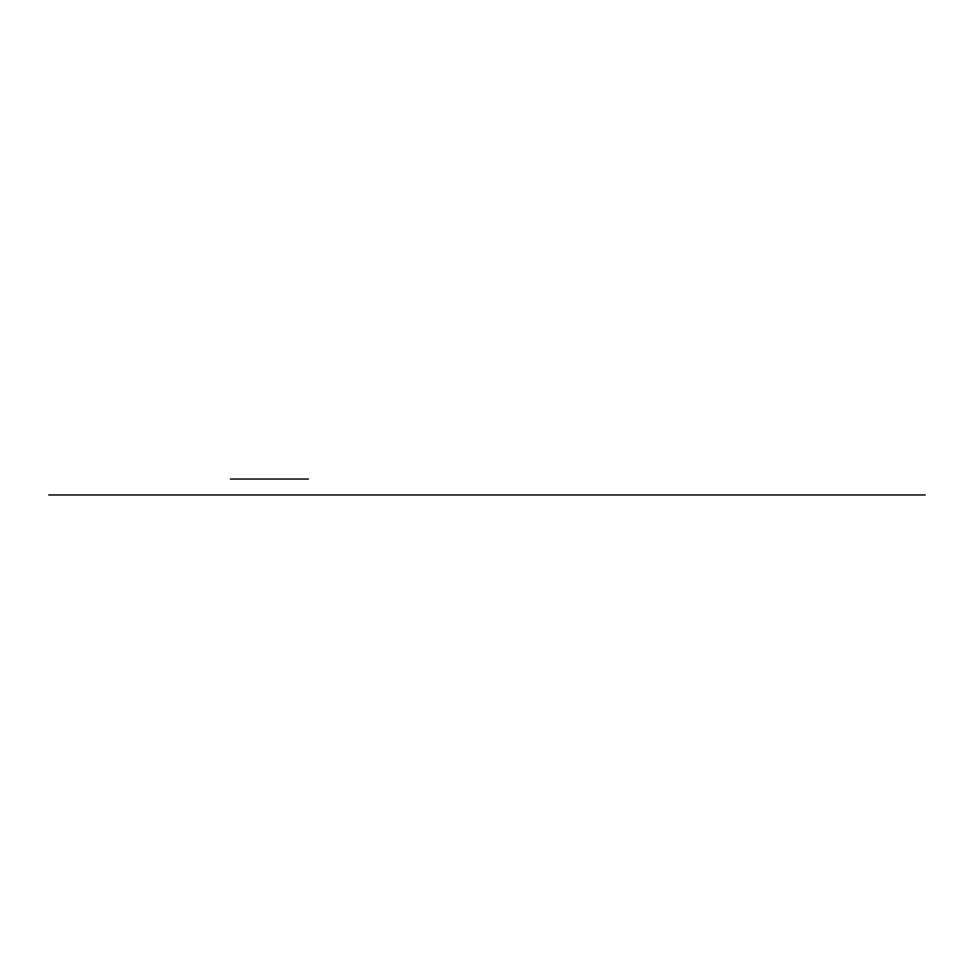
<?xml version="1.0" encoding="UTF-8"?>
<svg xmlns="http://www.w3.org/2000/svg" width="974" height="974" viewBox="0 0 974 974"><rect width="100%" height="100%" fill="white"/><g stroke="black" fill="none" stroke-linecap="round" stroke-linejoin="round"><path stroke-width="1.46" d="M230.314 479.038L308.466 479.038M48.7 494.962L925.3 494.962"/></g></svg>
